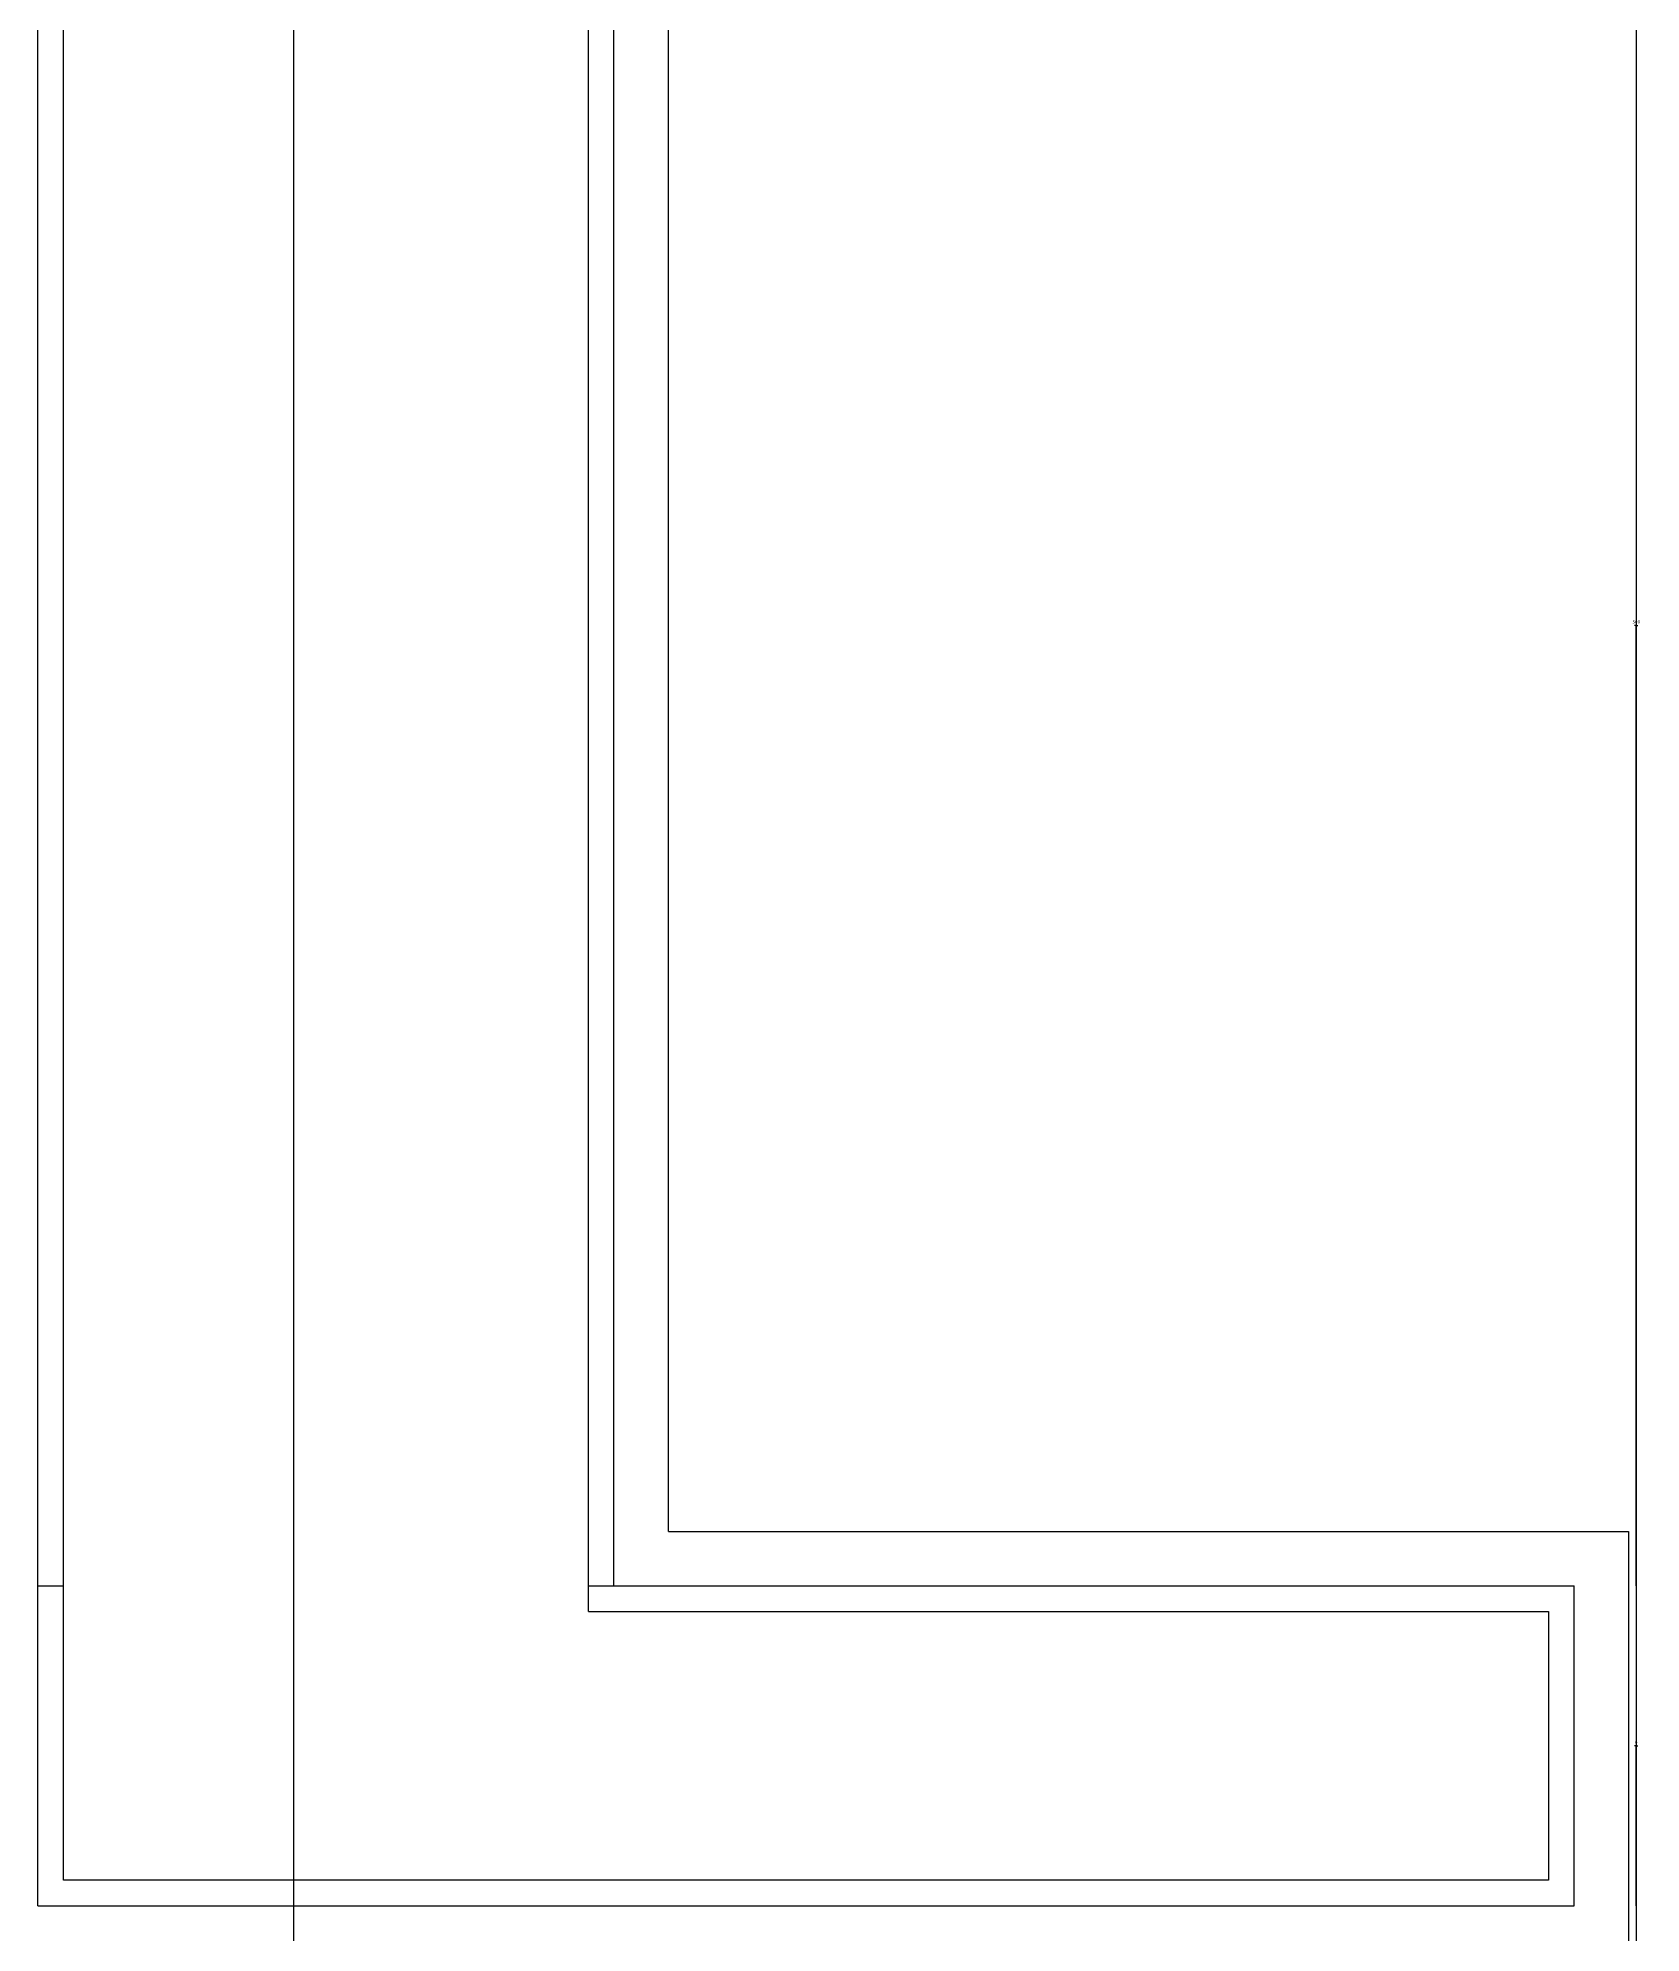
# Model space of a CAD drawing. Header units: metres. Extents: x -3162 to 6352, y -3306 to 1625.
# Drawn here: x -2624 to -2123, y 190 to 782 of the extents above; entities that cross this region are included whole.
import ezdxf

# ---------------------------------------------------------------- set-up
doc = ezdxf.new("R2010")
doc.units = ezdxf.units.M
for name, color, linetype in [('LM', 141, 'Continuous'), ('PUB_DIM', 3, 'Continuous'), ('PUB_WALL', 7, 'Continuous'), ('S_DOTE', 1, 'Continuous'), ('S_WALL', 7, 'Continuous')]:
    doc.layers.add(name, color=color, linetype=linetype)
doc.dimstyles.get("Standard").update_dxf_attribs({"dimtxt": 2.5, "dimasz": 2.5, "dimexe": 1.25, "dimexo": 0.625, "dimtad": 1, "dimcen": 2.5, "dimazin": 3, "dimtfac": 1, "dimtmove": 0, "dimatfit": 3})

# ---------------------------------------------------------------- blocks, each defined once
blk = doc.blocks.new('*D4')
for p, q in [((-2124.23, 298.47), (-2124.23, 248.47)), ((-2124.48, 248.47), (-2124.73, 248.47)), ((-2124.23, 198.47), (-2124.23, 248.47)), ((-2124.23, 248.47), (-2124.23, 248.47)), ((-2123.98, 248.47), (-2123.73, 248.47))]:
    blk.add_line(p, q)
at = {"layer": 'Defpoints'}
for p in [(-2124.23, 298.47), (-2124.23, 248.47), (-2124.23, 198.47)]:
    blk.add_point(p, dxfattribs=at)
at = {"layer": 'PUB_DIM', "insert": (-2124.23, 249.595), "char_height": 1, "attachment_point": 5}
blk.add_mtext('0', dxfattribs=at)
blk = doc.blocks.new('*D6')
for p, q in [((-2124.23, 900), (-2124.23, -900.77)), ((-2124.48, -900.77), (-2124.73, -900.77)), ((-2124.23, -2701.53), (-2124.23, -900.77)), ((-2124.23, -900.77), (-2124.23, -900.77)), ((-2123.98, -900.77), (-2123.73, -900.77))]:
    blk.add_line(p, q)
at = {"layer": 'Defpoints'}
for p in [(-2124.23, 900), (-2124.23, -900.77), (-2124.23, -2701.53)]:
    blk.add_point(p, dxfattribs=at)
at = {"layer": 'PUB_DIM', "insert": (-2124.23, -899.645), "char_height": 1, "attachment_point": 5}
blk.add_mtext('3500', dxfattribs=at)
blk = doc.blocks.new('*D17')
for p, q in [((-2124.23, 198.47), (-2124.23, -801.53)), ((-2124.48, -801.53), (-2124.73, -801.53)), ((-2124.23, -1801.53), (-2124.23, -801.53)), ((-2124.23, -801.53), (-2124.23, -801.53)), ((-2123.98, -801.53), (-2123.73, -801.53))]:
    blk.add_line(p, q)
at = {"layer": 'Defpoints'}
for p in [(-2124.23, 198.47), (-2124.23, -801.53), (-2124.23, -1801.53)]:
    blk.add_point(p, dxfattribs=at)
at = {"layer": 'PUB_DIM', "insert": (-2124.23, -800.405), "char_height": 1, "attachment_point": 5}
blk.add_mtext('0', dxfattribs=at)
blk = doc.blocks.new('*D39')
for p, q in [((-2124.23, 898.47), (-2124.23, 598.47)), ((-2124.48, 598.47), (-2124.73, 598.47)), ((-2124.23, 298.47), (-2124.23, 598.47)), ((-2124.23, 598.47), (-2124.23, 598.47)), ((-2123.98, 598.47), (-2123.73, 598.47))]:
    blk.add_line(p, q)
at = {"layer": 'Defpoints'}
for p in [(-2124.23, 898.47), (-2124.23, 598.47), (-2124.23, 298.47)]:
    blk.add_point(p, dxfattribs=at)
at = {"layer": 'PUB_DIM', "insert": (-2124.23, 599.595), "char_height": 1, "attachment_point": 5}
blk.add_mtext('500', dxfattribs=at)

msp = doc.modelspace()

# ---------------------------------------------------------------- linework, layer by layer
at = {"layer": 'LM'}
for p, q in [((-2426.63, 315.47), (-2426.63, 1053.43)), ((-2426.63, 315.47), (-2126.63, 315.47)), ((-2126.63, 315.47), (-2126.63, 181.47))]:
    msp.add_line(p, q, dxfattribs=at)
at = {"layer": 'PUB_WALL'}
for points in [[(-2451.63, 290.47), (-2451.63, 1053.43)], [(-2615.63, 206.47), (-2615.63, 806.47)], [(-2451.63, 290.47), (-2151.63, 290.47), (-2151.63, 206.47), (-2615.63, 206.47), (-2615.63, 290.47)]]:
    msp.add_lwpolyline(points, dxfattribs=at)
at = {"layer": 'S_DOTE'}
msp.add_line((-2543.63, -3305.95), (-2543.63, 1164.07), dxfattribs=at)
at = {"layer": 'S_WALL'}
for p, q in [((-2443.63, 298.47), (-2443.63, 1053.43)), ((-2623.63, 198.47), (-2623.63, 798.47)), ((-2623.63, 298.47), (-2615.63, 298.47)), ((-2451.63, 298.47), (-2143.63, 298.47)), ((-2143.63, 198.47), (-2143.63, 298.47)), ((-2623.63, 198.47), (-2143.63, 198.47))]:
    msp.add_line(p, q, dxfattribs=at)

# ---------------------------------------------------------------- dimensions: what is measured, and where the dimension line sits
at = {"layer": 'PUB_DIM'}
for base, p1, p2, text, picture, middle in [((-2124.23, -900.77), (-2124.23, 900), (-2124.23, -2701.53), '3500', '*D6', (-2124.23, -899.645)), ((-2124.23, 598.47), (-2124.23, 898.47), (-2124.23, 298.47), '500', '*D39', (-2124.23, 599.595))]:
    dim = msp.add_linear_dim(base=base, p1=p1, p2=p2, text=text, dimstyle='Standard', dxfattribs=at)
    dim.commit()
    dim.dimension.update_dxf_attribs({"geometry": picture, "text_midpoint": middle})
for base, p1, p2, picture, middle in [((-2124.23, 248.47), (-2124.23, 298.47), (-2124.23, 198.47), '*D4', (-2124.23, 249.595)), ((-2124.23, -801.53), (-2124.23, 198.47), (-2124.23, -1801.53), '*D17', (-2124.23, -800.405))]:
    dim = msp.add_linear_dim(base=base, p1=p1, p2=p2, dimstyle='Standard', dxfattribs=at)
    dim.commit()
    dim.dimension.update_dxf_attribs({"geometry": picture, "text_midpoint": middle})

doc.saveas('drawing.dxf')
